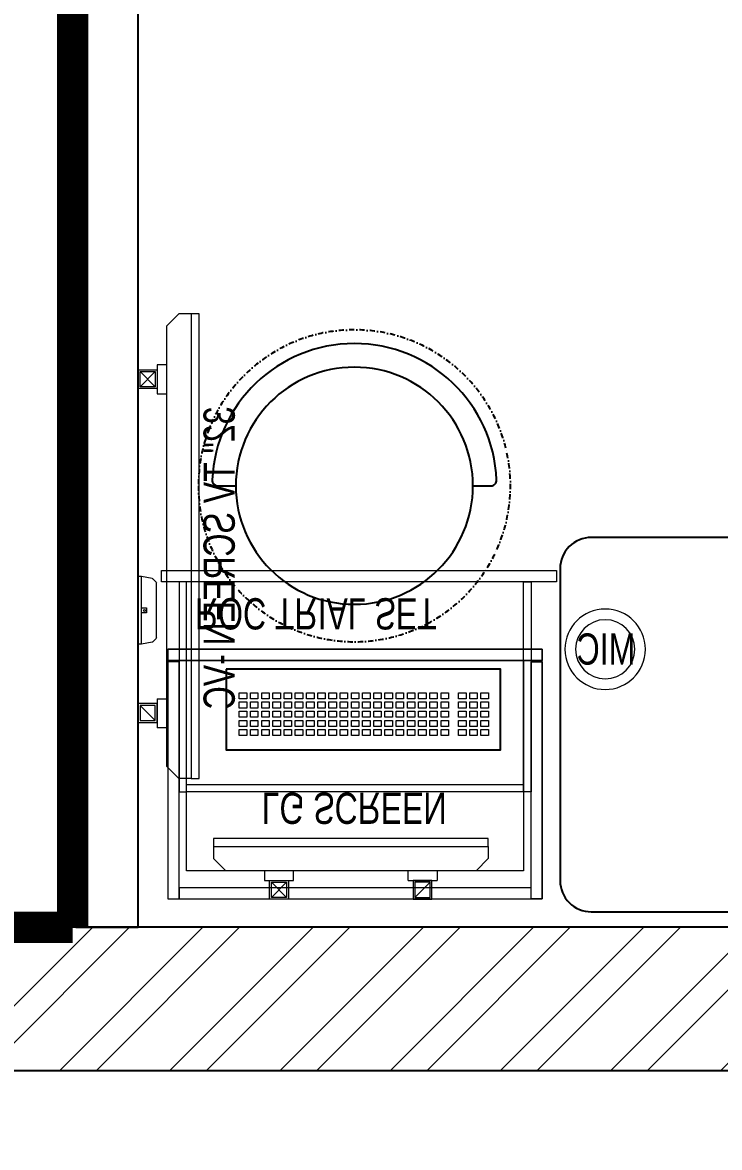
# Model space of a CAD drawing. Header units: feet. Extents: x 4160858 to 4180592, y -5463117 to -5454658.
# Drawn here: x 4177777 to 4178894, y -5462892 to -5461088 of the extents above; entities that cross this region are included whole.
import ezdxf

# ---------------------------------------------------------------- set-up
doc = ezdxf.new("R2010")
doc.units = ezdxf.units.FT
doc.header["$LTSCALE"] = 33
doc.header["$MEASUREMENT"] = 0
for name, pattern in [('ACAD_ISO03W100', [30, 12, -18]), ('DASHDOT2', [0.5, 0.25, -0.125, 0, -0.125]), ('HIDDEN', [9.525, 6.35, -3.175])]:
    doc.linetypes.add(name, pattern=pattern)
doc.layers.add('A-WALL', color=1, linetype='Continuous')
doc.layers.add('PDF_Geometry', color=7, linetype='Continuous')
for name, color, linetype, lineweight in [('A-WALL HATCH', 251, 'Continuous', 0), ('Floor-Unit', 1, 'Continuous', 13), ('LENS-DIM', 252, 'Continuous', 5), ('LENS-FURNITURE', 13, 'Continuous', 9), ('LENS-PARTITION', 21, 'Continuous', 25), ('LENS-TEXT', 31, 'Continuous', 5), ('LENS_DIMENSION', 193, 'Continuous', 0), ('LENS_PARTITION', 21, 'Continuous', 25), ('LK-EQPMT', 3, 'Continuous', 18), ('LK-FLUTTED FINISH', 20, 'Continuous', 30), ('LK-MIRROR', 133, 'Continuous', 13), ('LN-ELEVATION-1', 81, 'Continuous', 25), ('LN-ELEVATION-2', 103, 'Continuous', 20), ('TV', 92, 'Continuous', 18)]:
    doc.layers.add(name, color=color, linetype=linetype, lineweight=lineweight)
doc.styles.get("Standard").update_dxf_attribs({"font": 'GILC____.TTF'})

# ---------------------------------------------------------------- blocks, each defined once
blk = doc.blocks.new('A$C95718fd3')
at = {"layer": 'A-WALL HATCH'}
h = blk.add_hatch(dxfattribs=at)
h.set_pattern_fill('ANSI32', color=256, scale=333)
h.set_pattern_definition([(45, (-3476872.53, 5462423.86), (-88.2999593, 88.2999593), []), (45, (-3476813.67, 5462423.86), (-88.2999593, 88.2999593), [])])
h.paths.add_polyline_path([(-14523, 5239), (-9675, 5239), (-9675, 7670), (-9905, 7670), (-9905, 5469), (-14523, 5469)])
h.paths.add_polyline_path([(-9595.4, -61), (-5280, 3), (-5280, 233), (-9596.3, 205)])
h.paths.add_polyline_path([(-14434.7, -123), (-10080.7, -61), (-10082.3, 169), (-14436.3, 107)])
h.paths.add_polyline_path([(-4789, 0), (-471, 0), (-471, 230), (-4789, 230)])
h.paths.add_polyline_path([(-230, 447), (0, 447), (0, 7605), (-230, 7605)])
h.paths.add_polyline_path([(-4704, 7871), (-799, 7871), (-799, 8101), (-4704, 8101)])
h.paths.add_polyline_path([(-9070, 7881), (-5558, 7881), (-5558, 8101), (-9070, 8111)])
h.paths.add_polyline_path([(-14523, 7881), (-9905, 7881), (-9905, 8111), (-14523, 8111)])
h.paths.add_polyline_path([(-16784, 5900), (-18780, 5900), (-18780, 5670), (-16554, 5670), (-16554, 7909), (-14993, 7909), (-14993, 8111), (-16784, 8111)])
at = {"layer": 'A-WALL'}
for p, q in [((-471, 230), (-4789, 230)), ((-471, 0), (-4789, 0))]:
    blk.add_line(p, q, dxfattribs=at)
blk = doc.blocks.new('MOROTISED TABLE-TRIAL SET 950x600')
at = {"layer": 'PDF_Geometry', "lineweight": 25}
blk.add_lwpolyline([(415.6, 0), (550, 0, 0.414252), (600, 50), (600, 900, 0.414252), (550, 950), (50, 950, 0.414293), (0, 900), (0, 50, 0.414164), (50, 0), (415.6, 0)], format="xyb", dxfattribs=at)
blk = doc.blocks.new('TRIAL SET ROC')
at = {"layer": 'LENS-DIM', "ltscale": 0.5}
for points in [[(-400.4, -364.3), (-430.4, -364.3)], [(169.6, -364.3), (139.6, -364.3)]]:
    blk.add_lwpolyline(points, dxfattribs=at)
at = {"layer": 'LENS-FURNITURE'}
blk.add_lwpolyline([(-430.4, 18), (169.6, 18), (169.6, -382.3), (-430.4, -382.3)], close=True, dxfattribs=at)
at = {"layer": 'LENS-FURNITURE', "color": 146}
for points in [[(-412.4, -153.6), (-400.4, -153.6), (-400.4, -490.6), (-412.4, -490.6)], [(139.6, -153.6), (-400.4, -153.6), (-400.4, -165.6), (139.6, -165.6)], [(151.6, -153.6), (139.6, -153.6), (139.6, -490.6), (151.6, -490.6)], [(192.1, -490.6), (-440.9, -490.6), (-440.9, -508.6), (192.1, -508.6)]]:
    blk.add_lwpolyline(points, close=True, dxfattribs=at)
at = {"layer": 'LN-ELEVATION-2'}
for points in [[(-430.4, 18), (-412.4, 18), (-412.4, -362.3), (-430.4, -362.3)], [(-412.4, 18), (151.6, 18), (151.6, 0), (-412.4, 0)], [(169.6, 18), (151.6, 18), (151.6, -362.3), (169.6, -362.3)], [(169.6, -364.3), (-430.4, -364.3), (-430.4, -382.3), (169.6, -382.3)], [(169.6, -382.3), (-430.4, -382.3), (-430.4, -364.3), (169.6, -364.3)]]:
    blk.add_lwpolyline(points, close=True, dxfattribs=at)
at = {"layer": 'LN-ELEVATION-2', "linetype": 'HIDDEN', "ltscale": 100}
blk.add_lwpolyline([(-400.4, -364.3), (139.6, -364.3), (139.6, -27.4), (-400.4, -27.4)], close=True, dxfattribs=at)
at = {"insert": (-386.9, -414.1), "char_height": 50, "attachment_point": 1}
blk.add_mtext_dynamic_manual_height_columns('ROC TRIAL SET', width=625.228, gutter_width=500, heights=[0], dxfattribs=at)
blk = doc.blocks.new('*U24')
at = {"layer": 'LK-EQPMT', "ltscale": 12}
blk.add_lwpolyline([(6, 4.9), (-6, 4.9), (-6, -4.9), (6, -4.9)], close=True, dxfattribs=at)
blk = doc.blocks.new('*U25')
at = {"color": 0, "linetype": 'ByBlock', "lineweight": -2}
for p in [(0, 0), (18, 0), (35.9, 0), (53.9, 0), (71.8, 0), (89.8, 0), (107.8, 0), (125.7, 0), (143.7, 0), (161.6, 0), (179.6, 0), (197.6, 0), (215.5, 0), (233.5, 0), (251.4, 0), (269.4, 0), (287.4, 0), (305.3, 0), (323.3, 0), (0, -14.7), (18, -14.7), (35.9, -14.7), (53.9, -14.7), (71.8, -14.7), (89.8, -14.7), (107.8, -14.7), (125.7, -14.7), (143.7, -14.7), (161.6, -14.7), (179.6, -14.7), (197.6, -14.7), (215.5, -14.7), (233.5, -14.7), (251.4, -14.7), (269.4, -14.7), (287.4, -14.7), (305.3, -14.7), (323.3, -14.7), (0, -29.5), (18, -29.5), (35.9, -29.5), (53.9, -29.5), (71.8, -29.5), (89.8, -29.5), (107.8, -29.5), (125.7, -29.5), (143.7, -29.5), (161.6, -29.5), (179.6, -29.5), (197.6, -29.5), (215.5, -29.5), (233.5, -29.5), (251.4, -29.5), (269.4, -29.5), (287.4, -29.5), (305.3, -29.5), (323.3, -29.5), (0, -44.2), (0, -59), (18, -44.2), (18, -59), (35.9, -44.2), (35.9, -59), (53.9, -44.2), (53.9, -59), (71.8, -44.2), (71.8, -59), (89.8, -44.2), (89.8, -59), (107.8, -44.2), (107.8, -59), (125.7, -44.2), (125.7, -59), (143.7, -44.2), (143.7, -59), (161.6, -44.2), (161.6, -59), (179.6, -44.2), (179.6, -59), (197.6, -44.2), (197.6, -59), (215.5, -44.2), (215.5, -59), (233.5, -44.2), (233.5, -59), (251.4, -44.2), (251.4, -59), (269.4, -44.2), (269.4, -59), (287.4, -44.2), (287.4, -59), (305.3, -44.2), (305.3, -59), (323.3, -44.2), (323.3, -59)]:
    blk.add_blockref('*U24', p, dxfattribs=at)
blk = doc.blocks.new('*U22')
at = {"layer": 'LK-EQPMT', "ltscale": 12}
blk.add_lwpolyline([(6, 4.9), (-6, 4.9), (-6, -4.9), (6, -4.9)], close=True, dxfattribs=at)
blk = doc.blocks.new('*U23')
at = {"color": 0, "linetype": 'ByBlock', "lineweight": -2}
for p in [(0, 0), (18, 0), (35.9, 0), (0, -14.7), (18, -14.7), (35.9, -14.7), (0, -29.5), (18, -29.5), (35.9, -29.5), (0, -44.2), (0, -59), (18, -44.2), (18, -59), (35.9, -44.2), (35.9, -59)]:
    blk.add_blockref('*U22', p, dxfattribs=at)
blk = doc.blocks.new('*U17')
at = {"ltscale": 12}
blk.add_lwpolyline([(8, 0), (8, 129.1), (448, 129.1), (448, 0)], close=True, dxfattribs=at)
for name, p in [('*U25', (35.2, 101.6)), ('*U23', (386.6, 101.6))]:
    blk.add_blockref(name, p)
blk = doc.blocks.new('CLINIC SCREEN')
at = {"layer": 'TV'}
for p, q in [((-103.1, 42.9), (-127.4, 18.6)), ((-127.4, 42.9), (-103.1, 18.6)), ((102.7, 42.9), (127, 18.6))]:
    blk.add_line(p, q, dxfattribs=at)
at = {"layer": 'TV', "ltscale": 12}
for p, q in [((-220, -19.4), (-200.6, 0)), ((200.6, 0), (-200.6, 0)), ((-138.5, 0), (-138.5, 15.5)), ((-138.5, 15.5), (-92, 15.5)), ((-92, 15.5), (-92, 0)), ((92, 15.5), (92, 0)), ((92, 15.5), (138.5, 15.5)), ((138.5, 0), (138.5, 15.5)), ((220, -19.4), (200.6, 0)), ((-220, -38.8), (-220, -19.4)), ((220, -38.8), (220, -19.4))]:
    blk.add_line(p, q, dxfattribs=at)
at = {"layer": 'TV'}
for points in [[(-130.4, 15.5), (-100.1, 15.5), (-100.1, 45.9), (-130.4, 45.9)], [(-127.4, 18.6), (-103.1, 18.6), (-103.1, 42.9), (-127.4, 42.9)], [(130, 15.5), (99.7, 15.5), (99.7, 45.9), (130, 45.9)], [(127, 18.6), (102.7, 18.6), (102.7, 42.9), (127, 42.9)]]:
    blk.add_lwpolyline(points, close=True, dxfattribs=at)
at = {"layer": 'TV', "ltscale": 12}
blk.add_lwpolyline([(-220, -51.7), (-220, -38.8), (220, -38.8), (220, -51.7)], close=True, dxfattribs=at)
at = {"layer": 'Floor-Unit', "color": 0, "ltscale": 2, "insert": (5.2, -100.4), "char_height": 50, "attachment_point": 5}
blk.add_mtext_dynamic_manual_height_columns('LG SCREEN', width=466.48, gutter_width=12.5, heights=[0], dxfattribs=at)
blk = doc.blocks.new('MIC')
at = {"layer": 'LK-EQPMT', "ltscale": 12}
for radius in [64.5, 47.4]:
    blk.add_circle((234.5, 64.5), radius, dxfattribs=at)
at = {"layer": 'LK-EQPMT', "ltscale": 12, "insert": (233.2, 64.5), "char_height": 50, "attachment_point": 5}
blk.add_mtext_dynamic_manual_height_columns('MIC', width=466.48, gutter_width=12.5, heights=[0], dxfattribs=at)
blk = doc.blocks.new('DOCTOR STOOL')
at = {"layer": 'LN-ELEVATION-1', "ltscale": 100}
blk.add_lwpolyline([(228, 37.8), (228, 9.1, -0.426474), (218.5, 0, -0.959166), (218.5, 455.6, -0.426474), (228, 446.5), (228, 417.8)], format="xyb", dxfattribs=at)
at = {"layer": 'LN-ELEVATION-1', "linetype": 'DASHDOT2'}
blk.add_circle((228, 227.8), 250, dxfattribs=at)
at = {"layer": 'LN-ELEVATION-1', "ltscale": 100}
blk.add_circle((228, 227.8), 190, dxfattribs=at)
blk = doc.blocks.new('32INCH VC FOR CLINIC')
at = {"layer": 'LK-EQPMT'}
for p, q in [((116.9, 152.6), (92.6, 128.3)), ((92.6, 152.6), (116.9, 128.3)), ((627.7, 152.6), (652, 128.3))]:
    blk.add_line(p, q, dxfattribs=at)
at = {"layer": 'LK-EQPMT', "ltscale": 12}
for p, q in [((0, 90.3), (19.4, 109.7)), ((725.6, 109.7), (19.4, 109.7)), ((81.5, 109.7), (81.5, 125.2)), ((81.5, 125.2), (128, 125.2)), ((128, 125.2), (128, 109.7)), ((617, 125.2), (617, 109.7)), ((617, 125.2), (663.5, 125.2)), ((663.5, 109.7), (663.5, 125.2)), ((745, 90.3), (725.6, 109.7)), ((0, 70.9), (0, 90.3)), ((745, 70.9), (745, 90.3))]:
    blk.add_line(p, q, dxfattribs=at)
at = {"layer": 'LK-EQPMT'}
for points in [[(89.6, 125.2), (119.9, 125.2), (119.9, 155.6), (89.6, 155.6)], [(92.6, 128.3), (116.9, 128.3), (116.9, 152.6), (92.6, 152.6)], [(655, 125.2), (624.7, 125.2), (624.7, 155.6), (655, 155.6)], [(652, 128.3), (627.7, 128.3), (627.7, 152.6), (652, 152.6)]]:
    blk.add_lwpolyline(points, close=True, dxfattribs=at)
at = {"layer": 'LK-EQPMT', "ltscale": 12}
blk.add_lwpolyline([(0, 58), (0, 70.9), (745, 70.9), (745, 58)], close=True, dxfattribs=at)
at = {"layer": 'LENS-TEXT', "color": 0, "ltscale": 2, "insert": (391.2, 25.6), "char_height": 50, "attachment_point": 5}
blk.add_mtext_dynamic_manual_height_columns('32" TV SCREEN -VC', width=466.48, gutter_width=12.5, heights=[0], dxfattribs=at)
blk = doc.blocks.new('A$C142a10c7')
at = {"color": 7, "linetype": 'Continuous', "lineweight": 0}
for p, q in [((3, 22.3), (0, 5)), ((8.7, 28.4), (3.6, 23.4)), ((99.8, 28.4), (104.9, 23.4)), ((105.4, 22.3), (108.5, 5)), ((0, 5), (0, 0)), ((50.7, 5), (57.7, 5)), ((58.2, 5), (63, 5)), ((108.5, 5), (108.5, 0))]:
    blk.add_line(p, q, dxfattribs=at)
for points in [[(10.1, 29), (10.1, 29), (10.2, 29), (10.5, 29), (10.8, 29), (11.1, 29), (11.6, 29), (12.1, 29), (12.8, 29), (13.5, 29), (14.2, 29), (15.1, 29), (16, 29), (17, 29), (18.1, 29), (19.2, 29), (20.4, 29), (21.7, 29), (23, 29), (24.4, 29), (25.8, 29), (27.3, 29), (28.8, 29), (30.3, 29), (31.9, 29), (33.5, 29), (35.2, 29), (36.9, 29), (38.6, 29), (40.3, 29), (42, 29), (43.8, 29), (45.5, 29), (63, 29), (64.7, 29), (66.5, 29), (68.2, 29), (69.9, 29), (71.6, 29), (73.3, 29), (74.9, 29), (76.5, 29), (78.1, 29), (79.7, 29), (81.2, 29), (82.7, 29), (84.1, 29), (85.5, 29), (86.8, 29), (88, 29), (89.2, 29), (90.4, 29), (91.4, 29), (92.5, 29), (93.4, 29), (94.2, 29), (95, 29), (95.7, 29), (96.4, 29), (96.9, 29), (97.3, 29), (97.7, 29), (98, 29), (98.3, 29), (98.4, 29), (98.4, 29)], [(0, 5), (0, 5), (0.2, 5), (0.4, 5), (0.7, 5), (1, 5), (1.5, 5), (2, 5), (2.6, 5), (3.3, 5), (4, 5), (4.9, 5), (5.8, 5), (6.8, 5), (7.8, 5), (8.9, 5), (10.1, 5), (11.3, 5), (12.7, 5), (14, 5), (15.4, 5), (16.9, 5), (18.4, 5), (20, 5), (21.6, 5), (23.3, 5), (25, 5), (26.8, 5), (28.5, 5), (30.3, 5), (32.2, 5), (34, 5), (35.9, 5), (37.8, 5), (39.7, 5), (41.6, 5), (43.6, 5), (45.5, 5)], [(0, 5), (0, 5), (0.2, 5), (0.4, 5), (0.7, 5), (1, 5), (1.5, 5), (2, 5), (2.6, 5), (3.3, 5), (4, 5), (4.9, 5), (5.8, 5), (6.8, 5), (7.8, 5), (8.9, 5), (10.1, 5), (11.3, 5), (12.7, 5), (14, 5), (15.4, 5), (16.9, 5), (18.4, 5), (20, 5), (21.6, 5), (23.3, 5), (25, 5), (26.8, 5), (28.5, 5), (30.3, 5), (32.2, 5), (34, 5), (35.9, 5), (37.8, 5), (39.7, 5), (41.6, 5), (43.6, 5), (45.5, 5), (50.2, 5)], [(0, 0), (0, 0), (0.2, 0), (0.4, 0), (0.7, 0), (1, 0), (1.5, 0), (2, 0), (2.6, 0), (3.3, 0), (4, 0), (4.9, 0), (5.8, 0), (6.8, 0), (7.8, 0), (8.9, 0), (10.1, 0), (11.3, 0), (12.7, 0), (14, 0), (15.4, 0), (16.9, 0), (18.4, 0), (20, 0), (21.6, 0), (23.3, 0), (25, 0), (26.8, 0), (28.5, 0), (30.3, 0), (32.2, 0), (34, 0), (35.9, 0), (37.8, 0), (39.7, 0), (41.6, 0), (43.6, 0), (45.5, 0)], [(45.5, 5), (63, 5), (64.9, 5), (66.8, 5), (68.8, 5), (70.7, 5), (72.6, 5), (74.4, 5), (76.3, 5), (78.1, 5), (79.9, 5), (81.7, 5), (83.5, 5), (85.2, 5), (86.8, 5), (88.5, 5), (90, 5), (91.6, 5), (93, 5), (94.5, 5), (95.8, 5), (97.1, 5), (98.4, 5), (99.6, 5), (100.7, 5), (101.7, 5), (102.7, 5), (103.6, 5), (104.4, 5), (105.2, 5), (105.9, 5), (106.5, 5), (107, 5), (107.5, 5), (107.8, 5), (108.1, 5), (108.3, 5), (108.4, 5), (108.5, 5)], [(45.5, 0), (63, 0), (64.9, 0), (66.8, 0), (68.8, 0), (70.7, 0), (72.6, 0), (74.4, 0), (76.3, 0), (78.1, 0), (79.9, 0), (81.7, 0), (83.5, 0), (85.2, 0), (86.8, 0), (88.5, 0), (90, 0), (91.6, 0), (93, 0), (94.5, 0), (95.8, 0), (97.1, 0), (98.4, 0), (99.6, 0), (100.7, 0), (101.7, 0), (102.7, 0), (103.6, 0), (104.4, 0), (105.2, 0), (105.9, 0), (106.5, 0), (107, 0), (107.5, 0), (107.8, 0), (108.1, 0), (108.3, 0), (108.4, 0), (108.5, 0)], [(58.2, 5), (58.2, 13.4), (50.2, 13.4), (50.2, 5)], [(63, 5), (64.9, 5), (66.8, 5), (68.8, 5), (70.7, 5), (72.6, 5), (74.4, 5), (76.3, 5), (78.1, 5), (79.9, 5), (81.7, 5), (83.5, 5), (85.2, 5), (86.8, 5), (88.5, 5), (90, 5), (91.6, 5), (93, 5), (94.5, 5), (95.8, 5), (97.1, 5), (98.4, 5), (99.6, 5), (100.7, 5), (101.7, 5), (102.7, 5), (103.6, 5), (104.4, 5), (105.2, 5), (105.9, 5), (106.5, 5), (107, 5), (107.5, 5), (107.8, 5), (108.1, 5), (108.3, 5), (108.4, 5), (108.5, 5)]]:
    blk.add_lwpolyline(points, dxfattribs=at)
for points in [[(3.6, 23.4), (3.3, 23.1), (3.1, 22.7), (3.1, 22.3)], [(10.1, 29), (9.5, 29), (9, 28.8), (8.7, 28.4)], [(99.8, 28.4), (99.5, 28.8), (99, 29), (98.4, 29)], [(105.4, 22.3), (105.4, 22.7), (105.2, 23.1), (104.9, 23.4)], [(54.2, 11.6), (53.4, 11.6), (52.6, 10.9), (52.6, 10)], [(52.6, 10), (52.6, 9.1), (53.4, 8.4), (54.2, 8.4)], [(55.8, 10), (55.8, 10.9), (55.1, 11.6), (54.2, 11.6)], [(54.2, 8.4), (55.1, 8.4), (55.8, 9.1), (55.8, 10)]]:
    blk.add_open_spline(points, degree=3, dxfattribs=at)

msp = doc.modelspace()

# ---------------------------------------------------------------- linework, layer by layer
at = {"layer": 'LENS-PARTITION'}
msp.add_lwpolyline([(4177962.3, -5460938.5), (4177862.3, -5460938.5), (4177862.3, -5462538.5), (4177962.3, -5462538.5)], close=True, dxfattribs=at)
at = {"layer": 'LK-FLUTTED FINISH', "linetype": 'ACAD_ISO03W100', "ltscale": 0.05, "const_width": 50}
msp.add_lwpolyline([(4177857.1, -5456813.5), (4177857.1, -5462538.5)], dxfattribs=at)
at = {"layer": 'LK-MIRROR', "linetype": 'ACAD_ISO03W100', "ltscale": 0.05, "const_width": 50}
msp.add_lwpolyline([(4177857.1, -5462538.5), (4175803.3, -5462540.5), (4175803.3, -5462285.5), (4175240.1, -5462285.5)], dxfattribs=at)

# ---------------------------------------------------------------- block references
at = {"xscale": -1}
for name, p, rotation in [('32INCH VC FOR CLINIC', (4178117.9, -5461555.3), 90), ('A$C142a10c7', (4177962.3, -5462084.8), 270), ('TRIAL SET ROC', (4178440.2, -5462475.2), 180), ('*U17', (4178095, -5462124.9), 180)]:
    msp.add_blockref(name, p, dxfattribs=dict(at, rotation=rotation))
msp.add_blockref('MIC', (4178945.1, -5462157.4), dxfattribs=at)
at = {"layer": 'LENS-FURNITURE', "xscale": -1, "rotation": 90}
msp.add_blockref('DOCTOR STOOL', (4178536.5, -5461602.9), dxfattribs=at)
at = {"layer": 'LENS-FURNITURE', "rotation": 90.00000000000003}
msp.add_blockref('MOROTISED TABLE-TRIAL SET 950x600', (4179588.3, -5462513.7), dxfattribs=at)
at = {"layer": 'LENS_DIMENSION'}
msp.add_blockref('A$C95718fd3', (4180592.3, -5462768.5), dxfattribs=at)
at = {"layer": 'LENS_PARTITION', "xscale": -1, "rotation": 180}
msp.add_blockref('CLINIC SCREEN', (4178303, -5462447.8), dxfattribs=at)

doc.saveas('drawing.dxf')
